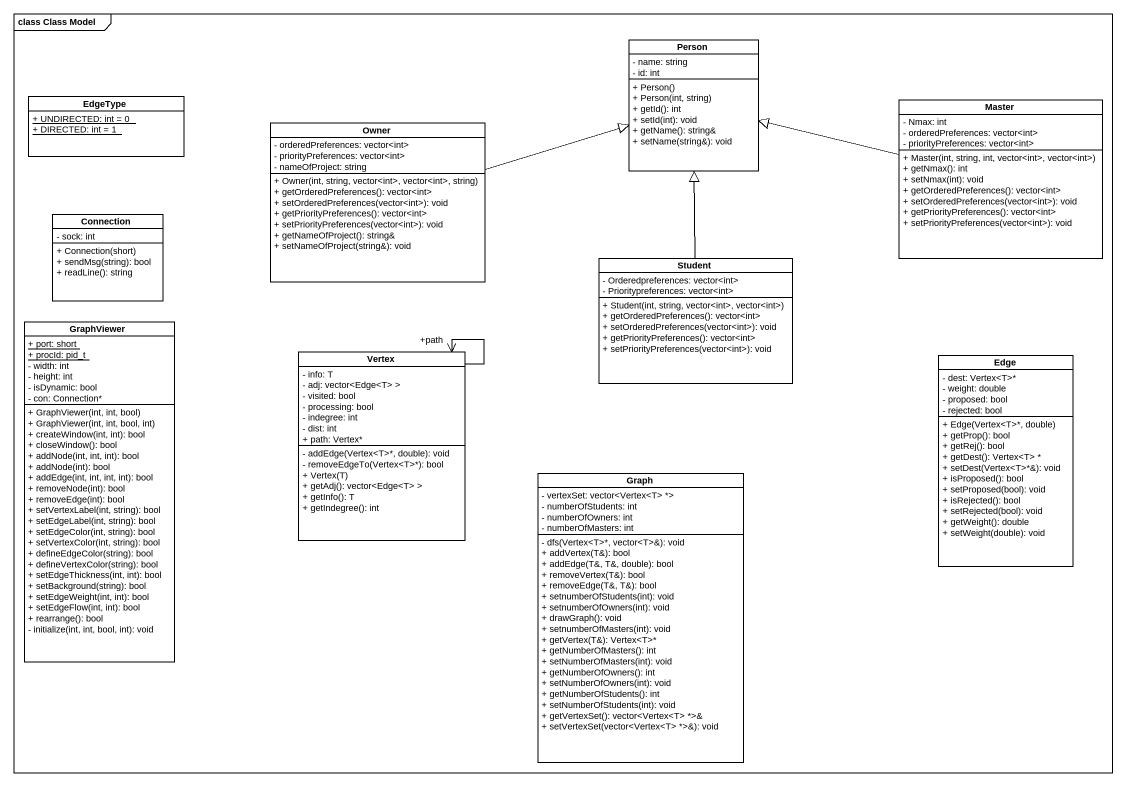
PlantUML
@startuml
mainframe class Class Model
hide circle
hide empty members
skinparam classAttributeIconSize 0
class "Person" as Person_ {
  - name: string
  - id: int
  + Person()
  + Person(int, string)
  + getId(): int
  + setId(int): void
  + getName(): string&
  + setName(string&): void
}
class EdgeType {
  {static} + UNDIRECTED: int = 0
  {static} + DIRECTED: int = 1
}
class Master {
  - Nmax: int
  - orderedPreferences: vector<int>
  - priorityPreferences: vector<int>
  + Master(int, string, int, vector<int>, vector<int>)
  + getNmax(): int
  + setNmax(int): void
  + getOrderedPreferences(): vector<int>
  + setOrderedPreferences(vector<int>): void
  + getPriorityPreferences(): vector<int>
  + setPriorityPreferences(vector<int>): void
}
class Owner {
  - orderedPreferences: vector<int>
  - priorityPreferences: vector<int>
  - nameOfProject: string
  + Owner(int, string, vector<int>, vector<int>, string)
  + getOrderedPreferences(): vector<int>
  + setOrderedPreferences(vector<int>): void
  + getPriorityPreferences(): vector<int>
  + setPriorityPreferences(vector<int>): void
  + getNameOfProject(): string&
  + setNameOfProject(string&): void
}
class Connection {
  - sock: int
  + Connection(short)
  + sendMsg(string): bool
  + readLine(): string
}
class Student {
  - Orderedpreferences: vector<int>
  - Prioritypreferences: vector<int>
  + Student(int, string, vector<int>, vector<int>)
  + getOrderedPreferences(): vector<int>
  + setOrderedPreferences(vector<int>): void
  + getPriorityPreferences(): vector<int>
  + setPriorityPreferences(vector<int>): void
}
class GraphViewer {
  {static} + port: short
  {static} + procId: pid_t
  - width: int
  - height: int
  - isDynamic: bool
  - con: Connection*
  + GraphViewer(int, int, bool)
  + GraphViewer(int, int, bool, int)
  + createWindow(int, int): bool
  + closeWindow(): bool
  + addNode(int, int, int): bool
  + addNode(int): bool
  + addEdge(int, int, int, int): bool
  + removeNode(int): bool
  + removeEdge(int): bool
  + setVertexLabel(int, string): bool
  + setEdgeLabel(int, string): bool
  + setEdgeColor(int, string): bool
  + setVertexColor(int, string): bool
  + defineEdgeColor(string): bool
  + defineVertexColor(string): bool
  + setEdgeThickness(int, int): bool
  + setBackground(string): bool
  + setEdgeWeight(int, int): bool
  + setEdgeFlow(int, int): bool
  + rearrange(): bool
  - initialize(int, int, bool, int): void
}
class Vertex {
  - info: T
  - adj: vector<Edge<T> >
  - visited: bool
  - processing: bool
  - indegree: int
  - dist: int
  + path: Vertex*
  - addEdge(Vertex<T>*, double): void
  - removeEdgeTo(Vertex<T>*): bool
  + Vertex(T)
  + getAdj(): vector<Edge<T> >
  + getInfo(): T
  + getIndegree(): int
}
class Edge {
  - dest: Vertex<T>*
  - weight: double
  - proposed: bool
  - rejected: bool
  + Edge(Vertex<T>*, double)
  + getProp(): bool
  + getRej(): bool
  + getDest(): Vertex<T> *
  + setDest(Vertex<T>*&): void
  + isProposed(): bool
  + setProposed(bool): void
  + isRejected(): bool
  + setRejected(bool): void
  + getWeight(): double
  + setWeight(double): void
}
class Graph {
  - vertexSet: vector<Vertex<T> *>
  - numberOfStudents: int
  - numberOfOwners: int
  - numberOfMasters: int
  - dfs(Vertex<T>*, vector<T>&): void
  + addVertex(T&): bool
  + addEdge(T&, T&, double): bool
  + removeVertex(T&): bool
  + removeEdge(T&, T&): bool
  + setnumberOfStudents(int): void
  + setnumberOfOwners(int): void
  + drawGraph(): void
  + setnumberOfMasters(int): void
  + getVertex(T&): Vertex<T>*
  + getNumberOfMasters(): int
  + setNumberOfMasters(int): void
  + getNumberOfOwners(): int
  + setNumberOfOwners(int): void
  + getNumberOfStudents(): int
  + setNumberOfStudents(int): void
  + getVertexSet(): vector<Vertex<T> *>&
  + setVertexSet(vector<Vertex<T> *>&): void
}
Master -left-|> Person_
Owner -right-|> Person_
Student -up-|> Person_
Vertex --> "+path" Vertex
@enduml
